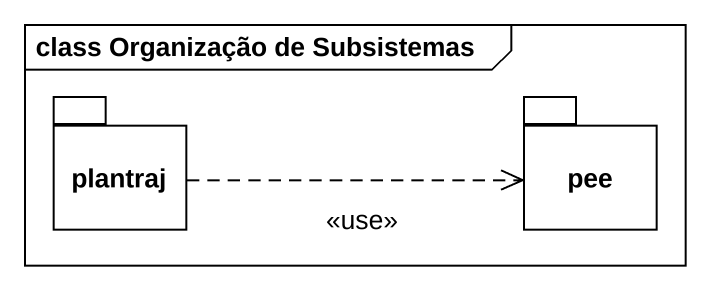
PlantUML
@startuml
mainframe class Organização de Subsistemas
package plantraj {
}
package pee {
}
plantraj .right.> pee : <<use>>
@enduml
